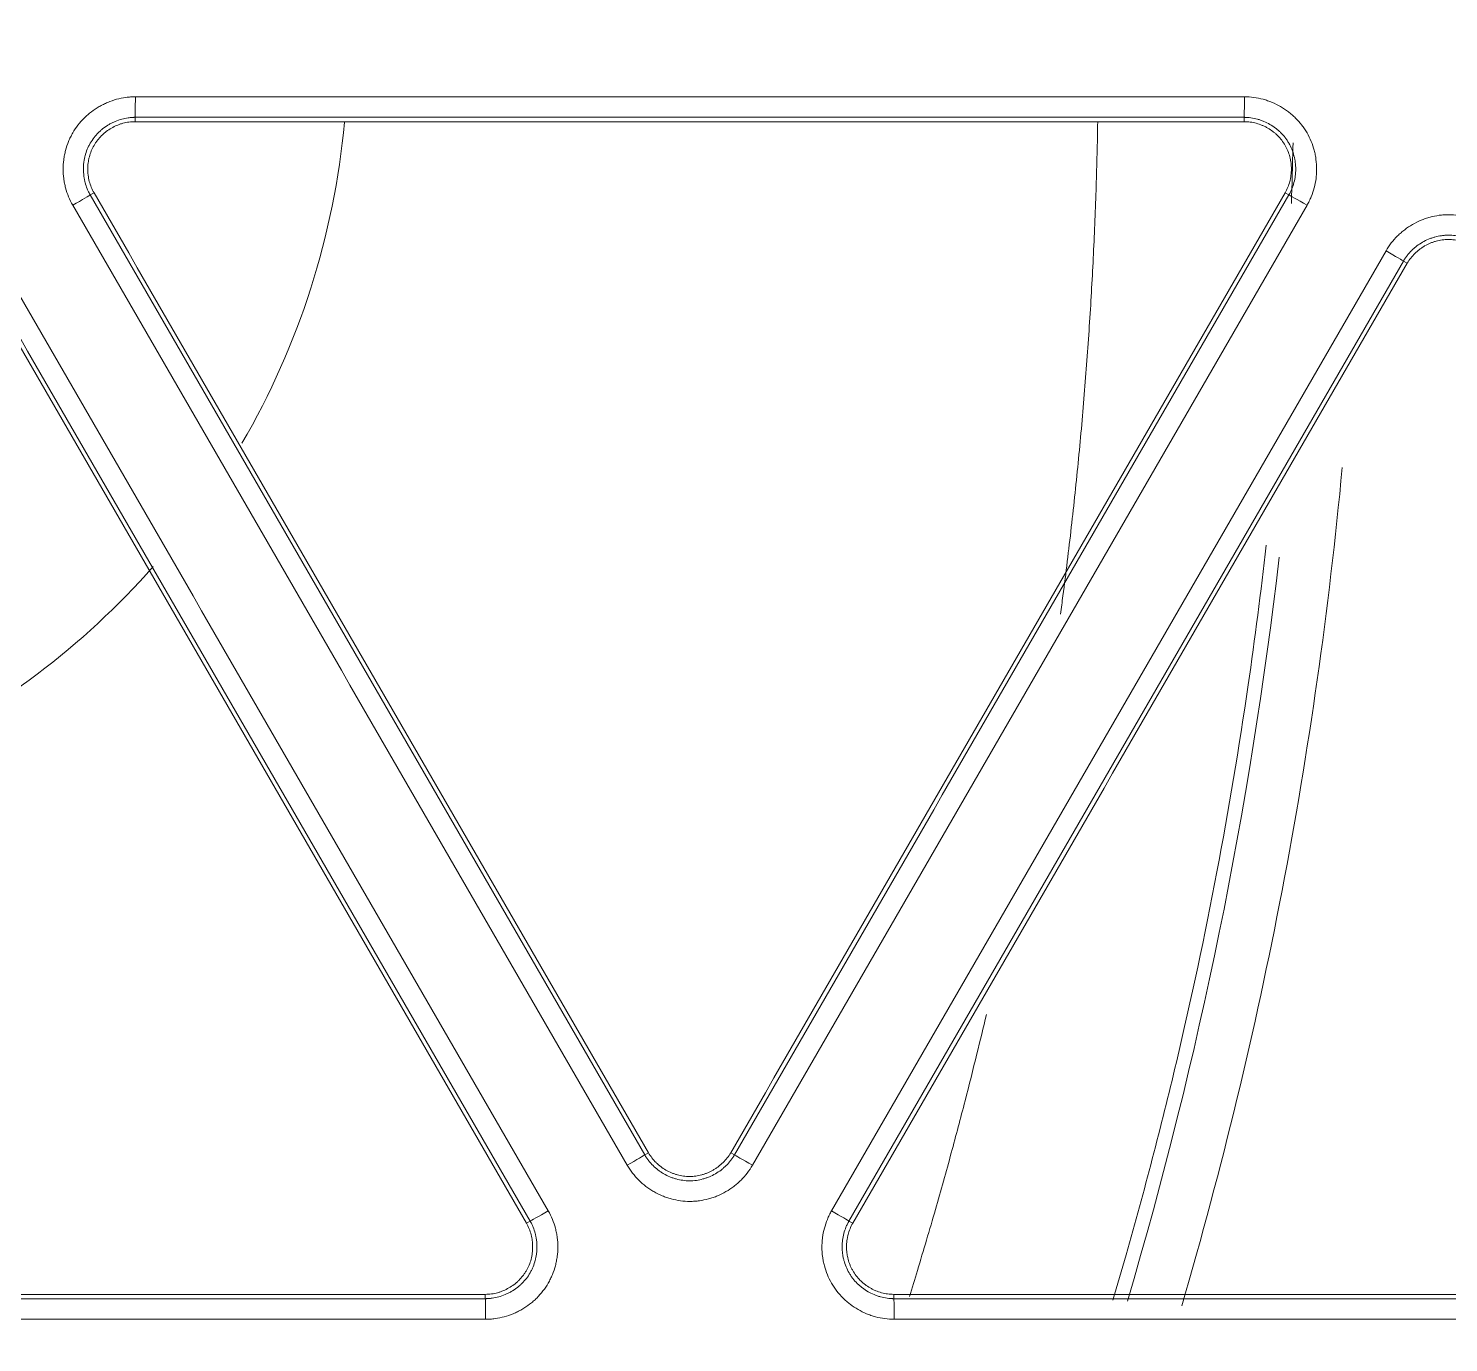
# Model space of a CAD drawing. Header units: inches. Extents: x 405346 to 489838, y -25612 to 14934.
# Drawn here: x 462866.98 to 462899.73, y 4291.63 to 4321.95 of the extents above; entities that cross this region are included whole.
import ezdxf

# ---------------------------------------------------------------- set-up
doc = ezdxf.new("R2010")
doc.units = ezdxf.units.IN
doc.header["$LTSCALE"] = 200
doc.header["$MEASUREMENT"] = 0
doc.layers.add('SS-EQ', color=2, linetype='Continuous', lineweight=20)

# ---------------------------------------------------------------- blocks, each defined once
blk = doc.blocks.new('4way무풍')
at = {"layer": 'SS-EQ'}
for p, q in [((74.705, -1.526), (74.705, -1.626)), ((100.279, -1.626), (100.279, -1.526)), ((73.757, -3.267), (73.67, -3.317)), ((101.313, -3.317), (101.227, -3.267)), ((104.043, -4.893), (103.956, -4.843)), ((86.458, -25.466), (86.544, -25.416)), ((88.44, -25.416), (88.526, -25.466)), ((83.729, -27.041), (83.815, -26.991)), ((91.168, -26.991), (91.255, -27.041)), ((82.781, -28.783), (82.781, -28.683)), ((92.203, -28.683), (92.203, -28.783))]:
    blk.add_line(p, q, dxfattribs=at)
for centre, radius, start, end in [((61.6, 0), 18.006, 329.8416, 354.7838), ((0, 0), 102.993, 343.67842, 354.64761), ((0, 0), 101.761, 343.53562, 353.41313), ((61.6, 0), 18.006, 295.4037, 318.6645)]:
    blk.add_arc(centre, radius, start, end, dxfattribs=at)
for centre, major_axis, ratio, start_param, end_param in [((74.704, -1.052), (0, 0.474), 0.013267, 3.176502, 4.712247), ((100.279, -1.052), (0, 0.474), 0.018355, 3.176505, 4.712265), ((73.26, -3.554), (0.41, 0.237), 0.006926, 4.72339, 6.248278), ((101.723, -3.554), (0.41, -0.237), 0.008957, 1.554428, 3.106685), ((103.546, -4.606), (0.41, -0.237), 0.009042, 0.034908, 1.554037), ((86.047, -25.702), (0.41, 0.237), 0.010606, 4.723863, 6.248277), ((88.936, -25.702), (-0.41, 0.237), 0.004965, 4.696998, 6.248278), ((84.225, -26.754), (-0.41, -0.237), 0.010572, 0.034909, 1.581855), ((90.758, -26.754), (0.41, -0.237), 0.005043, 0.034907, 1.555054), ((82.781, -29.256), (0, 0.474), 0.014534, 4.708386, 6.248173), ((92.203, -29.256), (0, -0.474), 0.016394, 1.566985, 3.106725)]:
    blk.add_ellipse(centre, major_axis=major_axis, ratio=ratio, start_param=start_param, end_param=end_param, dxfattribs=at)
for points, knots in [([(0.032, 346.294), (6.969, 346.294), (13.906, 346.294), (27.78, 346.294), (34.717, 346.294), (55.528, 346.294), (69.403, 346.294), (97.151, 346.294), (111.025, 346.294), (138.774, 346.294), (152.648, 346.294), (180.396, 346.294), (194.27, 346.294), (215.082, 346.294), (222.019, 346.294), (235.893, 346.294), (242.83, 346.293), (253.236, 346.293), (256.704, 346.293), (263.641, 346.293), (267.11, 346.293), (272.313, 346.294), (274.047, 346.294), (276.648, 346.294), (277.516, 346.294), (279.25, 346.293), (280.117, 346.293), (281.418, 346.292), (281.851, 346.292), (282.718, 346.292), (283.152, 346.292), (283.802, 346.293), (284.019, 346.293), (284.453, 346.293), (284.669, 346.294), (285.103, 346.293), (285.32, 346.293), (285.753, 346.29), (285.97, 346.288), (286.62, 346.277), (287.054, 346.265), (287.92, 346.231), (288.353, 346.21), (289.653, 346.132), (290.519, 346.062), (291.818, 345.929), (292.25, 345.88), (292.899, 345.799), (293.116, 345.771), (293.548, 345.712), (294.627, 345.561), (295.697, 345.381), (298.249, 344.897), (299.929, 344.504), (302.417, 343.81), (304.065, 343.312), (305.692, 342.745), (308.116, 341.843), (309.711, 341.171), (311.481, 340.335), (311.677, 340.241), (312.069, 340.051), (312.265, 339.955), (312.851, 339.663), (313.238, 339.464), (314.393, 338.857), (315.91, 338.017), (317.385, 337.118), (318.837, 336.19), (319.553, 335.711), (320.962, 334.724), (322.351, 333.707), (324.369, 332.094), (326.323, 330.393), (327.582, 329.199), (328.355, 328.434), (328.586, 328.204), (328.815, 327.97), (328.968, 327.815), (329.044, 327.736), (329.423, 327.345), (329.723, 327.029), (330.61, 326.072), (331.762, 324.776), (333.399, 322.77), (334.43, 321.391), (335.932, 319.291), (336.873, 317.85), (338.196, 315.627), (339.047, 314.124), (339.838, 312.579), (340.313, 311.601), (340.454, 311.306), (340.593, 311.01), (340.685, 310.812), (340.731, 310.713), (340.958, 310.218), (341.136, 309.82), (341.654, 308.624), (342.309, 307.019), (343.186, 304.582), (343.7, 302.939), (344.419, 300.459), (344.828, 298.787), (345.336, 296.251), (345.487, 295.4), (345.755, 293.69), (345.871, 292.83), (345.994, 291.749), (346.017, 291.532), (346.062, 291.099), (346.083, 290.881), (346.143, 290.23), (346.178, 289.796), (346.239, 288.927), (346.265, 288.492), (346.307, 287.624), (346.324, 287.189), (346.342, 286.538), (346.347, 286.32), (346.354, 285.886), (346.356, 285.669), (346.359, 285.234), (346.359, 285.017), (346.359, 284.582), (346.359, 284.365), (346.359, 283.714), (346.358, 283.279), (346.358, 282.41), (346.358, 281.976), (346.358, 280.672), (346.358, 279.803), (346.359, 278.065), (346.359, 277.196), (346.359, 274.59), (346.359, 272.852), (346.358, 264.162), (346.359, 257.21), (346.359, 236.355), (346.359, 222.452), (346.359, 194.646), (346.359, 180.742), (346.359, 152.936), (346.359, 139.033), (346.359, 111.226), (346.359, 69.516), (346.359, 27.806), (346.359, 0)], [0, 0, 0, 0, 0.03125, 0.03125, 0.0625, 0.0625, 0.125, 0.125, 0.1875, 0.1875, 0.25, 0.25, 0.3125, 0.3125, 0.34375, 0.34375, 0.375, 0.375, 0.390625, 0.390625, 0.40625, 0.40625, 0.414062, 0.414062, 0.417969, 0.417969, 0.421875, 0.421875, 0.423828, 0.423828, 0.425781, 0.425781, 0.426758, 0.426758, 0.427734, 0.427734, 0.428711, 0.428711, 0.429687, 0.429687, 0.431641, 0.431641, 0.433594, 0.433594, 0.4375, 0.4375, 0.439453, 0.439453, 0.44043, 0.44043, 0.441406, 0.445312, 0.445312, 0.453125, 0.453125, 0.457031, 0.460937, 0.460937, 0.46875, 0.46875, 0.469727, 0.469727, 0.470703, 0.470703, 0.472656, 0.472656, 0.476562, 0.480469, 0.480469, 0.484375, 0.484375, 0.488281, 0.492187, 0.496094, 0.5, 0.5, 0.500977, 0.501465, 0.501465, 0.501953, 0.501953, 0.503906, 0.503906, 0.507812, 0.511719, 0.515625, 0.515625, 0.523437, 0.523437, 0.527344, 0.53125, 0.53125, 0.532227, 0.532715, 0.532715, 0.533203, 0.533203, 0.535156, 0.535156, 0.539062, 0.542969, 0.546875, 0.546875, 0.554687, 0.554687, 0.558594, 0.558594, 0.5625, 0.5625, 0.563477, 0.563477, 0.564453, 0.564453, 0.566406, 0.566406, 0.568359, 0.568359, 0.570312, 0.570312, 0.571289, 0.571289, 0.572266, 0.572266, 0.573242, 0.573242, 0.574219, 0.574219, 0.576172, 0.576172, 0.578125, 0.578125, 0.582031, 0.582031, 0.585937, 0.585937, 0.59375, 0.59375, 0.625, 0.625, 0.6875, 0.6875, 0.75, 0.75, 0.8125, 0.8125, 0.875, 1, 1, 1, 1]), ([(345.164, 0), (345.164, 27.72), (345.163, 69.299), (345.162, 110.879), (345.161, 138.598), (345.16, 152.458), (345.159, 180.178), (345.157, 194.038), (345.154, 221.758), (345.152, 235.618), (345.147, 256.407), (345.146, 263.337), (345.145, 272), (345.145, 273.732), (345.144, 276.331), (345.144, 277.197), (345.143, 278.93), (345.142, 279.796), (345.142, 281.095), (345.141, 281.528), (345.141, 282.395), (345.142, 282.828), (345.141, 283.694), (345.141, 284.127), (345.14, 284.777), (345.139, 284.993), (345.136, 285.426), (345.134, 285.643), (345.124, 286.293), (345.113, 286.726), (345.081, 287.592), (345.06, 288.025), (345.009, 288.891), (344.979, 289.324), (344.926, 289.973), (344.898, 290.298), (344.868, 290.622), (344.847, 290.839), (344.836, 290.947), (344.736, 291.92), (344.629, 292.78), (344.379, 294.49), (344.236, 295.34), (343.754, 297.876), (343.361, 299.547), (342.666, 302.024), (342.167, 303.666), (341.312, 306.1), (340.67, 307.703), (340.162, 308.898), (339.901, 309.494), (339.629, 310.086), (339.446, 310.481), (339.353, 310.677), (338.885, 311.657), (338.495, 312.43), (337.684, 313.954), (337.263, 314.706), (336.391, 316.188), (335.94, 316.919), (335.007, 318.359), (334.525, 319.069), (333.532, 320.468), (332.508, 321.846), (330.881, 323.85), (329.736, 325.143), (328.853, 326.097), (328.555, 326.413), (328.177, 326.804), (328.101, 326.882), (327.949, 327.037), (327.721, 327.27), (327.491, 327.5), (326.721, 328.264), (325.466, 329.454), (323.518, 331.149), (321.504, 332.755), (320.119, 333.766), (318.711, 334.748), (317.997, 335.224), (316.546, 336.146), (315.81, 336.592), (314.315, 337.454), (313.557, 337.87), (312.595, 338.371), (312.305, 338.52), (312.014, 338.666), (311.82, 338.764), (311.722, 338.812), (311.235, 339.053), (310.844, 339.24), (309.666, 339.79), (308.875, 340.138), (307.283, 340.799), (305.68, 341.425), (303.244, 342.257), (301.598, 342.742), (299.114, 343.417), (297.436, 343.796), (294.888, 344.258), (294.033, 344.394), (292.957, 344.542), (292.742, 344.57), (292.31, 344.625), (291.663, 344.703), (291.015, 344.771), (289.72, 344.892), (288.856, 344.953), (287.56, 345.018), (287.128, 345.036), (286.48, 345.054), (286.264, 345.059), (285.832, 345.066), (285.615, 345.069), (285.183, 345.072), (284.967, 345.073), (284.535, 345.074), (284.318, 345.075), (283.67, 345.075), (283.237, 345.076), (282.589, 345.076), (282.373, 345.076), (281.94, 345.076), (281.724, 345.076), (281.076, 345.076), (280.643, 345.076), (279.346, 345.077), (278.481, 345.077), (276.752, 345.078), (275.887, 345.078), (273.293, 345.079), (271.563, 345.079), (262.916, 345.08), (255.998, 345.082), (242.162, 345.085), (235.244, 345.086), (221.408, 345.088), (214.49, 345.089), (193.736, 345.092), (179.9, 345.093), (152.228, 345.095), (138.392, 345.096), (110.72, 345.097), (96.884, 345.097), (69.212, 345.098), (55.376, 345.098), (34.622, 345.098), (27.704, 345.099), (13.868, 345.099), (6.95, 345.099), (0.032, 345.099)], [0, 0, 0, 0, 0.125, 0.1875, 0.1875, 0.25, 0.25, 0.3125, 0.3125, 0.375, 0.375, 0.40625, 0.40625, 0.414063, 0.414063, 0.417969, 0.417969, 0.421875, 0.421875, 0.423828, 0.423828, 0.425781, 0.425781, 0.427734, 0.427734, 0.428711, 0.428711, 0.429688, 0.429688, 0.431641, 0.431641, 0.433594, 0.433594, 0.435547, 0.435547, 0.436523, 0.437012, 0.437012, 0.4375, 0.4375, 0.441406, 0.441406, 0.445313, 0.445313, 0.453125, 0.453125, 0.457031, 0.460938, 0.464844, 0.464844, 0.466797, 0.467773, 0.467773, 0.46875, 0.46875, 0.472656, 0.472656, 0.476563, 0.476563, 0.480469, 0.480469, 0.484375, 0.484375, 0.488281, 0.492188, 0.496094, 0.496094, 0.498047, 0.498047, 0.498535, 0.498535, 0.499023, 0.5, 0.5, 0.503906, 0.507813, 0.511719, 0.515625, 0.515625, 0.519531, 0.519531, 0.523438, 0.523438, 0.527344, 0.527344, 0.52832, 0.528809, 0.528809, 0.529297, 0.529297, 0.53125, 0.53125, 0.535156, 0.535156, 0.539063, 0.542969, 0.546875, 0.546875, 0.554688, 0.554688, 0.558594, 0.558594, 0.55957, 0.55957, 0.560547, 0.5625, 0.5625, 0.566406, 0.566406, 0.568359, 0.568359, 0.569336, 0.569336, 0.570313, 0.570313, 0.571289, 0.571289, 0.572266, 0.572266, 0.574219, 0.574219, 0.575195, 0.575195, 0.576172, 0.576172, 0.578125, 0.578125, 0.582031, 0.582031, 0.585938, 0.585938, 0.59375, 0.59375, 0.625, 0.625, 0.65625, 0.65625, 0.6875, 0.6875, 0.75, 0.75, 0.8125, 0.8125, 0.875, 0.875, 0.9375, 0.9375, 0.96875, 0.96875, 1, 1, 1, 1]), ([(346.359, 0), (346.359, -27.812), (346.359, -55.624), (346.359, -97.341), (346.359, -111.247), (346.359, -139.059), (346.359, -152.965), (346.359, -180.777), (346.359, -194.683), (346.359, -222.494), (346.359, -236.4), (346.359, -257.259), (346.358, -264.212), (346.359, -272.903), (346.359, -274.641), (346.359, -277.249), (346.359, -278.118), (346.358, -279.856), (346.358, -280.725), (346.358, -282.029), (346.358, -282.463), (346.358, -283.333), (346.359, -283.767), (346.359, -284.419), (346.359, -284.636), (346.359, -285.071), (346.358, -285.288), (346.355, -285.723), (346.353, -285.94), (346.346, -286.374), (346.341, -286.592), (346.322, -287.243), (346.305, -287.678), (346.262, -288.546), (346.236, -288.98), (346.174, -289.849), (346.138, -290.283), (346.078, -290.934), (346.057, -291.151), (346.012, -291.585), (345.894, -292.666), (345.748, -293.741), (345.479, -295.45), (345.327, -296.299), (344.817, -298.834), (344.407, -300.505), (343.687, -302.982), (343.172, -304.624), (342.294, -307.059), (341.638, -308.663), (341.119, -309.858), (340.941, -310.256), (340.714, -310.751), (340.668, -310.85), (340.576, -311.047), (340.437, -311.343), (339.919, -312.422), (339.029, -314.158), (338.177, -315.66), (336.854, -317.881), (335.912, -319.32), (334.41, -321.418), (333.379, -322.796), (331.741, -324.801), (330.589, -326.095), (329.702, -327.051), (329.403, -327.366), (329.024, -327.758), (328.947, -327.836), (328.795, -327.992), (328.566, -328.224), (327.719, -329.07), (326.303, -330.412), (324.35, -332.111), (322.332, -333.722), (320.944, -334.738), (319.535, -335.724), (318.819, -336.202), (317.367, -337.13), (315.893, -338.028), (314.376, -338.866), (313.222, -339.473), (312.835, -339.671), (312.249, -339.963), (312.054, -340.059), (311.662, -340.249), (309.896, -341.094), (308.103, -341.848), (305.68, -342.75), (304.055, -343.316), (302.408, -343.813), (299.923, -344.506), (298.245, -344.898), (295.697, -345.382), (294.842, -345.525), (293.766, -345.682), (293.551, -345.712), (293.12, -345.771), (292.903, -345.799), (292.254, -345.88), (291.821, -345.929), (290.523, -346.062), (289.657, -346.132), (288.357, -346.21), (287.924, -346.232), (287.057, -346.265), (286.624, -346.277), (285.974, -346.288), (285.757, -346.291), (285.323, -346.293), (285.107, -346.294), (284.673, -346.294), (284.456, -346.294), (284.023, -346.294), (283.806, -346.293), (283.156, -346.293), (282.722, -346.293), (281.855, -346.293), (281.421, -346.293), (280.121, -346.293), (279.253, -346.294), (277.519, -346.294), (276.652, -346.294), (274.051, -346.294), (272.316, -346.294), (267.113, -346.294), (263.645, -346.293), (256.708, -346.293), (253.239, -346.294), (242.833, -346.294), (235.896, -346.294), (222.022, -346.294), (215.084, -346.294), (194.273, -346.294), (180.399, -346.294), (152.65, -346.294), (138.775, -346.294), (111.027, -346.294), (97.152, -346.294), (69.404, -346.294), (55.529, -346.294), (34.718, -346.294), (27.78, -346.294), (13.906, -346.294), (6.969, -346.294), (0.032, -346.294)], [0, 0, 0, 0, 0.125, 0.125, 0.1875, 0.1875, 0.25, 0.25, 0.3125, 0.3125, 0.375, 0.375, 0.40625, 0.40625, 0.414063, 0.414063, 0.417969, 0.417969, 0.421875, 0.421875, 0.423828, 0.423828, 0.425781, 0.425781, 0.426758, 0.426758, 0.427734, 0.427734, 0.428711, 0.428711, 0.429688, 0.429688, 0.431641, 0.431641, 0.433594, 0.433594, 0.435547, 0.435547, 0.436523, 0.436523, 0.4375, 0.441406, 0.441406, 0.445313, 0.445313, 0.453125, 0.453125, 0.457031, 0.460938, 0.464844, 0.464844, 0.466797, 0.466797, 0.467285, 0.467285, 0.467773, 0.46875, 0.472656, 0.476563, 0.476563, 0.484375, 0.484375, 0.488281, 0.492188, 0.496094, 0.496094, 0.498047, 0.498047, 0.498535, 0.498535, 0.499023, 0.5, 0.503906, 0.507813, 0.511719, 0.515625, 0.515625, 0.519531, 0.519531, 0.523438, 0.527344, 0.527344, 0.529297, 0.529297, 0.530273, 0.530273, 0.53125, 0.539063, 0.539063, 0.542969, 0.546875, 0.546875, 0.554688, 0.554688, 0.558594, 0.558594, 0.55957, 0.55957, 0.560547, 0.560547, 0.5625, 0.5625, 0.566406, 0.566406, 0.568359, 0.568359, 0.570313, 0.570313, 0.571289, 0.571289, 0.572266, 0.572266, 0.573242, 0.573242, 0.574219, 0.574219, 0.576172, 0.576172, 0.578125, 0.578125, 0.582031, 0.582031, 0.585938, 0.585938, 0.59375, 0.59375, 0.609375, 0.609375, 0.625, 0.625, 0.65625, 0.65625, 0.6875, 0.6875, 0.75, 0.75, 0.8125, 0.8125, 0.875, 0.875, 0.9375, 0.9375, 0.96875, 0.96875, 1, 1, 1, 1]), ([(0.032, -345.099), (6.961, -345.099), (13.891, -345.099), (27.75, -345.099), (34.679, -345.099), (55.467, -345.099), (69.326, -345.098), (97.044, -345.098), (110.903, -345.097), (138.621, -345.096), (152.48, -345.096), (180.197, -345.094), (194.056, -345.092), (214.845, -345.09), (221.774, -345.089), (235.633, -345.086), (242.562, -345.085), (256.421, -345.082), (263.351, -345.081), (272.013, -345.079), (273.745, -345.079), (276.343, -345.079), (277.21, -345.078), (278.942, -345.078), (279.808, -345.077), (281.107, -345.076), (281.541, -345.076), (282.407, -345.076), (282.84, -345.076), (283.706, -345.076), (284.139, -345.076), (284.789, -345.074), (285.005, -345.074), (285.438, -345.071), (285.655, -345.069), (286.304, -345.06), (286.737, -345.049), (287.602, -345.017), (288.034, -344.997), (289.33, -344.922), (290.194, -344.853), (291.488, -344.722), (291.92, -344.673), (292.566, -344.593), (292.782, -344.566), (293.212, -344.508), (294.286, -344.358), (295.351, -344.18), (297.891, -343.699), (299.563, -343.307), (302.039, -342.615), (303.679, -342.118), (305.297, -341.551), (307.709, -340.648), (309.296, -339.976), (311.056, -339.138), (311.349, -338.996), (311.641, -338.853), (311.836, -338.756), (311.933, -338.707), (312.418, -338.464), (312.803, -338.265), (313.951, -337.656), (314.704, -337.236), (316.19, -336.364), (316.921, -335.913), (318.363, -334.982), (319.073, -334.502), (320.472, -333.511), (321.849, -332.491), (323.849, -330.872), (325.784, -329.163), (327.03, -327.964), (327.795, -327.195), (327.947, -327.041), (328.25, -326.729), (328.401, -326.573), (328.849, -326.102), (329.145, -325.785), (330.019, -324.826), (331.153, -323.527), (332.763, -321.515), (333.776, -320.132), (334.759, -318.728), (335.235, -318.016), (336.157, -316.57), (336.603, -315.837), (337.465, -314.35), (338.296, -312.842), (339.065, -311.291), (339.481, -310.406), (339.527, -310.308), (339.618, -310.111), (339.754, -309.815), (340.065, -309.123), (340.322, -308.527), (340.821, -307.331), (341.451, -305.727), (342.288, -303.291), (342.776, -301.648), (343.454, -299.169), (343.836, -297.496), (344.302, -294.959), (344.439, -294.108), (344.619, -292.825), (344.702, -292.181), (344.786, -291.427), (344.82, -291.104), (344.842, -290.888), (344.853, -290.779), (344.946, -289.807), (345.01, -288.942), (345.078, -287.644), (345.096, -287.212), (345.116, -286.563), (345.122, -286.347), (345.13, -285.914), (345.133, -285.698), (345.138, -285.266), (345.139, -285.049), (345.14, -284.617), (345.14, -284.4), (345.141, -283.752), (345.141, -283.319), (345.141, -282.67), (345.141, -282.454), (345.141, -282.021), (345.141, -281.805), (345.142, -281.156), (345.142, -280.724), (345.143, -279.426), (345.143, -278.561), (345.144, -276.831), (345.144, -275.966), (345.145, -273.37), (345.145, -271.64), (345.146, -262.989), (345.148, -256.069), (345.152, -235.306), (345.154, -221.465), (345.157, -193.782), (345.159, -179.94), (345.161, -152.257), (345.161, -138.416), (345.162, -110.732), (345.163, -69.208), (345.164, -27.683), (345.164, 0)], [0, 0, 0, 0, 0.03125, 0.03125, 0.0625, 0.0625, 0.125, 0.125, 0.1875, 0.1875, 0.25, 0.25, 0.3125, 0.3125, 0.34375, 0.34375, 0.375, 0.375, 0.40625, 0.40625, 0.414063, 0.414063, 0.417969, 0.417969, 0.421875, 0.421875, 0.423828, 0.423828, 0.425781, 0.425781, 0.427734, 0.427734, 0.428711, 0.428711, 0.429688, 0.429688, 0.431641, 0.431641, 0.433594, 0.433594, 0.4375, 0.4375, 0.439453, 0.439453, 0.44043, 0.44043, 0.441406, 0.445313, 0.445313, 0.453125, 0.453125, 0.457031, 0.460938, 0.460938, 0.46875, 0.46875, 0.469727, 0.470215, 0.470215, 0.470703, 0.470703, 0.472656, 0.472656, 0.476563, 0.476563, 0.480469, 0.480469, 0.484375, 0.484375, 0.488281, 0.492188, 0.496094, 0.5, 0.5, 0.500977, 0.500977, 0.501953, 0.501953, 0.503906, 0.503906, 0.507813, 0.511719, 0.515625, 0.515625, 0.519531, 0.519531, 0.523438, 0.523438, 0.527344, 0.53125, 0.53125, 0.531738, 0.531738, 0.532227, 0.533203, 0.535156, 0.535156, 0.539063, 0.542969, 0.546875, 0.546875, 0.554688, 0.554688, 0.558594, 0.558594, 0.560547, 0.561523, 0.562012, 0.562012, 0.5625, 0.5625, 0.566406, 0.566406, 0.568359, 0.568359, 0.569336, 0.569336, 0.570313, 0.570313, 0.571289, 0.571289, 0.572266, 0.572266, 0.574219, 0.574219, 0.575195, 0.575195, 0.576172, 0.576172, 0.578125, 0.578125, 0.582031, 0.582031, 0.585938, 0.585938, 0.59375, 0.59375, 0.625, 0.625, 0.6875, 0.6875, 0.75, 0.75, 0.8125, 0.8125, 0.875, 1, 1, 1, 1]), ([(73.266, -3.554), (73.229, -3.491), (73.197, -3.425), (73.142, -3.291), (73.119, -3.223), (73.092, -3.117), (73.083, -3.082), (73.073, -3.028), (73.07, -3.01), (73.064, -2.974), (73.061, -2.956), (73.05, -2.865), (73.04, -2.721), (73.05, -2.576), (73.061, -2.485), (73.064, -2.467), (73.07, -2.431), (73.073, -2.413), (73.083, -2.359), (73.092, -2.324), (73.119, -2.219), (73.142, -2.15), (73.183, -2.049), (73.198, -2.016), (73.23, -1.951), (73.248, -1.918), (73.303, -1.823), (73.384, -1.703), (73.479, -1.594), (73.544, -1.53), (73.557, -1.517), (73.584, -1.492), (73.598, -1.48), (73.639, -1.444), (73.667, -1.421), (73.754, -1.355), (73.814, -1.315), (73.908, -1.26), (73.957, -1.235), (74.006, -1.211), (74.039, -1.196), (74.056, -1.189), (74.14, -1.153), (74.278, -1.106), (74.42, -1.077), (74.528, -1.062), (74.564, -1.059), (74.637, -1.054), (74.674, -1.052), (74.711, -1.052)], [0, 0, 0, 0, 0.0625, 0.0625, 0.125, 0.125, 0.15625, 0.15625, 0.171875, 0.171875, 0.1875, 0.1875, 0.25, 0.3125, 0.3125, 0.328125, 0.328125, 0.34375, 0.34375, 0.375, 0.375, 0.4375, 0.4375, 0.46875, 0.46875, 0.5, 0.5, 0.5625, 0.625, 0.625, 0.640625, 0.640625, 0.65625, 0.65625, 0.6875, 0.6875, 0.75, 0.75, 0.78125, 0.796875, 0.796875, 0.8125, 0.8125, 0.875, 0.9375, 0.9375, 0.96875, 0.96875, 1, 1, 1, 1]), ([(100.288, -1.052), (100.361, -1.052), (100.434, -1.057), (100.577, -1.077), (100.648, -1.091), (100.753, -1.12), (100.788, -1.13), (100.84, -1.148), (100.857, -1.154), (100.892, -1.167), (100.908, -1.174), (100.992, -1.209), (101.122, -1.274), (101.243, -1.354), (101.316, -1.41), (101.33, -1.421), (101.359, -1.444), (101.401, -1.479), (101.441, -1.516), (101.518, -1.593), (101.566, -1.647), (101.632, -1.733), (101.653, -1.763), (101.694, -1.823), (101.714, -1.854), (101.769, -1.949), (101.832, -2.08), (101.878, -2.217), (101.902, -2.305), (101.906, -2.323), (101.914, -2.359), (101.918, -2.377), (101.929, -2.43), (101.934, -2.466), (101.948, -2.574), (101.953, -2.647), (101.953, -2.755), (101.951, -2.81), (101.947, -2.865), (101.944, -2.901), (101.941, -2.919), (101.93, -3.01), (101.902, -3.153), (101.856, -3.29), (101.815, -3.391), (101.8, -3.424), (101.768, -3.49), (101.751, -3.522), (101.732, -3.554)], [0, 0, 0, 0, 0.0625, 0.0625, 0.125, 0.125, 0.15625, 0.15625, 0.171875, 0.171875, 0.1875, 0.1875, 0.25, 0.3125, 0.3125, 0.328125, 0.328125, 0.34375, 0.375, 0.375, 0.4375, 0.4375, 0.46875, 0.46875, 0.5, 0.5, 0.5625, 0.625, 0.625, 0.640625, 0.640625, 0.65625, 0.65625, 0.6875, 0.6875, 0.75, 0.75, 0.78125, 0.796875, 0.796875, 0.8125, 0.8125, 0.875, 0.9375, 0.9375, 0.96875, 0.96875, 1, 1, 1, 1]), ([(74.705, -1.526), (74.701, -1.526), (74.698, -1.526), (74.691, -1.526), (74.682, -1.526), (74.672, -1.526), (74.652, -1.527), (74.639, -1.528), (74.6, -1.53), (74.574, -1.533), (74.496, -1.544), (74.395, -1.565), (74.297, -1.599), (74.236, -1.624), (74.224, -1.629), (74.2, -1.64), (74.165, -1.657), (74.131, -1.675), (74.063, -1.714), (74.02, -1.743), (73.958, -1.79), (73.938, -1.807), (73.898, -1.841), (73.879, -1.859), (73.823, -1.914), (73.789, -1.953), (73.725, -2.035), (73.696, -2.078), (73.657, -2.146), (73.645, -2.169), (73.622, -2.216), (73.611, -2.24), (73.582, -2.312), (73.565, -2.361), (73.546, -2.436), (73.537, -2.474), (73.53, -2.513), (73.526, -2.539), (73.524, -2.552), (73.516, -2.617), (73.509, -2.72), (73.516, -2.824), (73.526, -2.902), (73.53, -2.927), (73.54, -2.979), (73.546, -3.004), (73.565, -3.08), (73.582, -3.129), (73.611, -3.201), (73.627, -3.237), (73.648, -3.277), (73.659, -3.297), (73.664, -3.306), (73.667, -3.312), (73.669, -3.315), (73.67, -3.317)], [0, 0, 0, 0, 0.003906, 0.003906, 0.007812, 0.015625, 0.015625, 0.03125, 0.03125, 0.0625, 0.0625, 0.125, 0.1875, 0.1875, 0.203125, 0.203125, 0.21875, 0.25, 0.25, 0.3125, 0.3125, 0.34375, 0.34375, 0.375, 0.375, 0.4375, 0.4375, 0.5, 0.5, 0.53125, 0.53125, 0.5625, 0.5625, 0.625, 0.625, 0.65625, 0.671875, 0.671875, 0.6875, 0.6875, 0.75, 0.8125, 0.8125, 0.84375, 0.84375, 0.875, 0.875, 0.9375, 0.9375, 0.96875, 0.984375, 0.992188, 0.996094, 0.996094, 1, 1, 1, 1]), ([(73.757, -3.267), (73.733, -3.226), (73.712, -3.182), (73.676, -3.094), (73.646, -3.004), (73.627, -2.91), (73.62, -2.851), (73.618, -2.839), (73.616, -2.815), (73.613, -2.779), (73.612, -2.743), (73.612, -2.672), (73.615, -2.625), (73.624, -2.554), (73.628, -2.53), (73.637, -2.483), (73.643, -2.459), (73.661, -2.39), (73.691, -2.3), (73.733, -2.214), (73.769, -2.152), (73.782, -2.132), (73.808, -2.092), (73.822, -2.073), (73.866, -2.016), (73.898, -1.981), (73.948, -1.931), (73.975, -1.907), (74.002, -1.883), (74.021, -1.868), (74.03, -1.861), (74.078, -1.824), (74.157, -1.772), (74.242, -1.729), (74.309, -1.702), (74.331, -1.693), (74.376, -1.678), (74.399, -1.67), (74.468, -1.652), (74.515, -1.642), (74.609, -1.629), (74.656, -1.626), (74.705, -1.626)], [0, 0, 0, 0, 0.0625, 0.0625, 0.125, 0.1875, 0.1875, 0.203125, 0.203125, 0.21875, 0.25, 0.25, 0.3125, 0.3125, 0.34375, 0.34375, 0.375, 0.375, 0.4375, 0.5, 0.5, 0.53125, 0.53125, 0.5625, 0.5625, 0.625, 0.625, 0.65625, 0.671875, 0.671875, 0.6875, 0.6875, 0.75, 0.8125, 0.8125, 0.84375, 0.84375, 0.875, 0.875, 0.9375, 0.9375, 1, 1, 1, 1]), ([(96.905, -1.628), (96.897, -2.123), (96.872, -3.141), (96.81, -4.682), (96.722, -6.252), (96.607, -7.827), (96.467, -9.405), (96.3, -10.985), (96.154, -12.18), (96.065, -12.847), (96.046, -12.987)], [0, 0, 0, 0, 0.130463, 0.26791, 0.405888, 0.544376, 0.683356, 0.822813, 0.962729, 1, 1, 1, 1]), ([(101.313, -3.317), (101.315, -3.314), (101.317, -3.311), (101.32, -3.306), (101.325, -3.297), (101.329, -3.288), (101.339, -3.271), (101.345, -3.259), (101.362, -3.224), (101.372, -3.2), (101.402, -3.128), (101.434, -3.029), (101.454, -2.927), (101.462, -2.862), (101.464, -2.849), (101.466, -2.823), (101.467, -2.81), (101.47, -2.771), (101.471, -2.745), (101.471, -2.667), (101.467, -2.616), (101.457, -2.538), (101.453, -2.513), (101.443, -2.461), (101.437, -2.436), (101.418, -2.36), (101.401, -2.311), (101.362, -2.215), (101.339, -2.168), (101.3, -2.1), (101.286, -2.078), (101.257, -2.034), (101.242, -2.013), (101.194, -1.952), (101.16, -1.913), (101.104, -1.859), (101.076, -1.832), (101.046, -1.807), (101.025, -1.79), (101.015, -1.782), (100.963, -1.742), (100.876, -1.685), (100.783, -1.639), (100.711, -1.609), (100.687, -1.599), (100.637, -1.582), (100.612, -1.575), (100.537, -1.554), (100.486, -1.544), (100.409, -1.533), (100.371, -1.529), (100.325, -1.527), (100.302, -1.526), (100.292, -1.526), (100.286, -1.526), (100.283, -1.526), (100.279, -1.526)], [0, 0, 0, 0, 0.003906, 0.003906, 0.007812, 0.015625, 0.015625, 0.03125, 0.03125, 0.0625, 0.0625, 0.125, 0.1875, 0.1875, 0.203125, 0.203125, 0.21875, 0.21875, 0.25, 0.25, 0.3125, 0.3125, 0.34375, 0.34375, 0.375, 0.375, 0.4375, 0.4375, 0.5, 0.5, 0.53125, 0.53125, 0.5625, 0.5625, 0.625, 0.625, 0.65625, 0.671875, 0.671875, 0.6875, 0.6875, 0.75, 0.8125, 0.8125, 0.84375, 0.84375, 0.875, 0.875, 0.9375, 0.9375, 0.96875, 0.984375, 0.992188, 0.996094, 0.996094, 1, 1, 1, 1]), ([(100.279, -1.626), (100.328, -1.626), (100.376, -1.629), (100.47, -1.642), (100.563, -1.661), (100.653, -1.692), (100.72, -1.72), (100.742, -1.73), (100.784, -1.751), (100.805, -1.763), (100.867, -1.798), (100.907, -1.825), (100.964, -1.868), (100.982, -1.883), (101.018, -1.914), (101.036, -1.931), (101.087, -1.981), (101.15, -2.053), (101.203, -2.131), (101.239, -2.194), (101.25, -2.215), (101.271, -2.258), (101.281, -2.28), (101.308, -2.346), (101.323, -2.391), (101.341, -2.46), (101.349, -2.495), (101.355, -2.53), (101.359, -2.554), (101.361, -2.566), (101.368, -2.625), (101.374, -2.72), (101.368, -2.815), (101.359, -2.886), (101.355, -2.91), (101.346, -2.957), (101.341, -2.981), (101.323, -3.05), (101.308, -3.095), (101.272, -3.183), (101.251, -3.226), (101.227, -3.267)], [0, 0, 0, 0, 0.0625, 0.0625, 0.125, 0.1875, 0.1875, 0.21875, 0.21875, 0.25, 0.25, 0.3125, 0.3125, 0.34375, 0.34375, 0.375, 0.375, 0.4375, 0.5, 0.5, 0.53125, 0.53125, 0.5625, 0.5625, 0.625, 0.625, 0.65625, 0.671875, 0.671875, 0.6875, 0.6875, 0.75, 0.8125, 0.8125, 0.84375, 0.84375, 0.875, 0.875, 0.9375, 0.9375, 1, 1, 1, 1]), ([(101.37, -3.517), (101.385, -3.076), (101.399, -2.608), (101.409, -2.14), (101.409, -2.114)], [0, 0, 0, 0, 0.943482, 1, 1, 1, 1]), ([(103.555, -4.606), (103.591, -4.543), (103.632, -4.482), (103.72, -4.368), (103.768, -4.314), (103.846, -4.237), (103.872, -4.212), (103.914, -4.176), (103.928, -4.164), (103.956, -4.141), (103.971, -4.13), (104.043, -4.074), (104.164, -3.994), (104.294, -3.93), (104.378, -3.894), (104.395, -3.888), (104.43, -3.875), (104.447, -3.868), (104.498, -3.851), (104.533, -3.84), (104.638, -3.811), (104.709, -3.797), (104.817, -3.782), (104.853, -3.779), (104.926, -3.774), (104.962, -3.772), (105.072, -3.772), (105.144, -3.777), (105.288, -3.797), (105.359, -3.811), (105.447, -3.835), (105.464, -3.84), (105.499, -3.851), (105.517, -3.857), (105.569, -3.874), (105.603, -3.887), (105.703, -3.929), (105.768, -3.961), (105.862, -4.016), (105.909, -4.044), (105.954, -4.075), (105.984, -4.097), (105.998, -4.108), (106.071, -4.163), (106.181, -4.258), (106.277, -4.367), (106.343, -4.453), (106.365, -4.483), (106.406, -4.543), (106.425, -4.575), (106.444, -4.606)], [0, 0, 0, 0, 0.0625, 0.0625, 0.125, 0.125, 0.15625, 0.15625, 0.171875, 0.171875, 0.1875, 0.1875, 0.25, 0.3125, 0.3125, 0.328125, 0.328125, 0.34375, 0.34375, 0.375, 0.375, 0.4375, 0.4375, 0.46875, 0.46875, 0.5, 0.5, 0.5625, 0.5625, 0.625, 0.625, 0.640625, 0.640625, 0.65625, 0.65625, 0.6875, 0.6875, 0.75, 0.75, 0.78125, 0.796875, 0.796875, 0.8125, 0.8125, 0.875, 0.9375, 0.9375, 0.96875, 0.96875, 1, 1, 1, 1]), ([(106.024, -4.843), (106.023, -4.84), (106.021, -4.837), (106.018, -4.832), (106.013, -4.823), (106.007, -4.815), (105.997, -4.798), (105.99, -4.787), (105.968, -4.754), (105.953, -4.733), (105.905, -4.672), (105.836, -4.594), (105.757, -4.526), (105.705, -4.486), (105.695, -4.479), (105.673, -4.463), (105.641, -4.441), (105.608, -4.421), (105.54, -4.382), (105.494, -4.359), (105.422, -4.329), (105.398, -4.319), (105.348, -4.302), (105.323, -4.295), (105.247, -4.274), (105.197, -4.263), (105.094, -4.249), (105.042, -4.246), (104.964, -4.246), (104.937, -4.247), (104.885, -4.25), (104.859, -4.253), (104.782, -4.264), (104.732, -4.274), (104.657, -4.294), (104.619, -4.306), (104.582, -4.319), (104.558, -4.329), (104.546, -4.334), (104.485, -4.359), (104.392, -4.405), (104.306, -4.462), (104.244, -4.51), (104.223, -4.526), (104.184, -4.561), (104.165, -4.578), (104.109, -4.633), (104.075, -4.672), (104.027, -4.734), (104.004, -4.765), (103.979, -4.803), (103.967, -4.823), (103.962, -4.831), (103.959, -4.837), (103.957, -4.84), (103.956, -4.843)], [0, 0, 0, 0, 0.003906, 0.003906, 0.007813, 0.015625, 0.015625, 0.03125, 0.03125, 0.0625, 0.0625, 0.125, 0.1875, 0.1875, 0.203125, 0.203125, 0.21875, 0.25, 0.25, 0.3125, 0.3125, 0.34375, 0.34375, 0.375, 0.375, 0.4375, 0.4375, 0.5, 0.5, 0.53125, 0.53125, 0.5625, 0.5625, 0.625, 0.625, 0.65625, 0.671875, 0.671875, 0.6875, 0.6875, 0.75, 0.8125, 0.8125, 0.84375, 0.84375, 0.875, 0.875, 0.9375, 0.9375, 0.96875, 0.984375, 0.992187, 0.996094, 0.996094, 1, 1, 1, 1]), ([(104.043, -4.893), (104.067, -4.851), (104.094, -4.811), (104.152, -4.736), (104.215, -4.665), (104.287, -4.602), (104.335, -4.566), (104.345, -4.559), (104.364, -4.545), (104.394, -4.524), (104.424, -4.506), (104.486, -4.47), (104.529, -4.449), (104.594, -4.421), (104.617, -4.413), (104.662, -4.397), (104.685, -4.39), (104.754, -4.371), (104.848, -4.352), (104.942, -4.346), (105.014, -4.346), (105.039, -4.347), (105.086, -4.35), (105.11, -4.352), (105.181, -4.362), (105.227, -4.372), (105.296, -4.39), (105.33, -4.401), (105.364, -4.413), (105.386, -4.422), (105.397, -4.426), (105.453, -4.449), (105.538, -4.492), (105.617, -4.544), (105.674, -4.588), (105.693, -4.603), (105.729, -4.634), (105.747, -4.651), (105.798, -4.701), (105.829, -4.737), (105.887, -4.812), (105.914, -4.851), (105.938, -4.893)], [0, 0, 0, 0, 0.0625, 0.0625, 0.125, 0.1875, 0.1875, 0.203125, 0.203125, 0.21875, 0.25, 0.25, 0.3125, 0.3125, 0.34375, 0.34375, 0.375, 0.375, 0.4375, 0.5, 0.5, 0.53125, 0.53125, 0.5625, 0.5625, 0.625, 0.625, 0.65625, 0.671875, 0.671875, 0.6875, 0.6875, 0.75, 0.8125, 0.8125, 0.84375, 0.84375, 0.875, 0.875, 0.9375, 0.9375, 1, 1, 1, 1]), ([(97.253, -28.818), (97.356, -28.47), (97.887, -26.65), (98.744, -23.369), (99.679, -18.979), (100.344, -14.996), (100.669, -12.476), (100.79, -11.401)], [0, 0, 0, 0, 0.061253, 0.319452, 0.571616, 0.817676, 1, 1, 1, 1]), ([(94.336, -22.228), (94.265, -22.53), (94.105, -23.195), (93.837, -24.259), (93.52, -25.456), (93.155, -26.761), (92.829, -27.866), (92.624, -28.535), (92.562, -28.735)], [0, 0, 0, 0, 0.13793, 0.304329, 0.487908, 0.68874, 0.906897, 1, 1, 1, 1]), ([(86.458, -25.466), (86.459, -25.469), (86.461, -25.471), (86.464, -25.477), (86.469, -25.486), (86.474, -25.494), (86.485, -25.511), (86.492, -25.522), (86.514, -25.554), (86.529, -25.576), (86.577, -25.637), (86.646, -25.714), (86.725, -25.783), (86.777, -25.822), (86.787, -25.83), (86.809, -25.845), (86.841, -25.867), (86.874, -25.888), (86.942, -25.927), (86.988, -25.95), (87.06, -25.98), (87.084, -25.989), (87.134, -26.006), (87.159, -26.014), (87.234, -26.035), (87.285, -26.045), (87.388, -26.059), (87.44, -26.063), (87.518, -26.063), (87.544, -26.062), (87.597, -26.058), (87.622, -26.056), (87.7, -26.045), (87.75, -26.035), (87.825, -26.014), (87.862, -26.002), (87.899, -25.989), (87.924, -25.98), (87.936, -25.975), (87.996, -25.95), (88.09, -25.903), (88.176, -25.846), (88.238, -25.799), (88.258, -25.782), (88.298, -25.748), (88.317, -25.73), (88.373, -25.675), (88.407, -25.636), (88.455, -25.575), (88.477, -25.543), (88.502, -25.505), (88.514, -25.485), (88.519, -25.477), (88.523, -25.471), (88.524, -25.468), (88.526, -25.466)], [0, 0, 0, 0, 0.003906, 0.003906, 0.007813, 0.015625, 0.015625, 0.03125, 0.03125, 0.0625, 0.0625, 0.125, 0.1875, 0.1875, 0.203125, 0.203125, 0.21875, 0.25, 0.25, 0.3125, 0.3125, 0.34375, 0.34375, 0.375, 0.375, 0.4375, 0.4375, 0.5, 0.5, 0.53125, 0.53125, 0.5625, 0.5625, 0.625, 0.625, 0.65625, 0.671875, 0.671875, 0.6875, 0.6875, 0.75, 0.8125, 0.8125, 0.84375, 0.84375, 0.875, 0.875, 0.9375, 0.9375, 0.96875, 0.984375, 0.992188, 0.996094, 0.996094, 1, 1, 1, 1]), ([(88.44, -25.416), (88.416, -25.457), (88.389, -25.498), (88.33, -25.573), (88.267, -25.644), (88.195, -25.706), (88.147, -25.743), (88.138, -25.75), (88.118, -25.764), (88.089, -25.784), (88.058, -25.803), (87.996, -25.839), (87.954, -25.86), (87.888, -25.887), (87.865, -25.896), (87.82, -25.911), (87.797, -25.918), (87.728, -25.937), (87.635, -25.956), (87.54, -25.963), (87.468, -25.963), (87.444, -25.962), (87.396, -25.959), (87.372, -25.956), (87.302, -25.947), (87.255, -25.937), (87.187, -25.918), (87.152, -25.908), (87.119, -25.895), (87.096, -25.887), (87.085, -25.882), (87.03, -25.859), (86.944, -25.817), (86.865, -25.764), (86.808, -25.721), (86.789, -25.706), (86.753, -25.674), (86.736, -25.658), (86.685, -25.608), (86.653, -25.572), (86.595, -25.497), (86.568, -25.457), (86.544, -25.416)], [0, 0, 0, 0, 0.0625, 0.0625, 0.125, 0.1875, 0.1875, 0.203125, 0.203125, 0.21875, 0.25, 0.25, 0.3125, 0.3125, 0.34375, 0.34375, 0.375, 0.375, 0.4375, 0.5, 0.5, 0.53125, 0.53125, 0.5625, 0.5625, 0.625, 0.625, 0.65625, 0.671875, 0.671875, 0.6875, 0.6875, 0.75, 0.8125, 0.8125, 0.84375, 0.84375, 0.875, 0.875, 0.9375, 0.9375, 1, 1, 1, 1]), ([(88.943, -25.704), (88.907, -25.768), (88.866, -25.828), (88.778, -25.943), (88.73, -25.997), (88.652, -26.074), (88.626, -26.098), (88.584, -26.135), (88.57, -26.146), (88.542, -26.169), (88.528, -26.181), (88.455, -26.236), (88.334, -26.316), (88.204, -26.381), (88.12, -26.416), (88.103, -26.423), (88.069, -26.436), (88.051, -26.442), (88, -26.46), (87.965, -26.47), (87.86, -26.499), (87.789, -26.513), (87.682, -26.528), (87.645, -26.532), (87.573, -26.537), (87.536, -26.538), (87.426, -26.538), (87.281, -26.528), (87.139, -26.499), (87.051, -26.475), (87.034, -26.47), (86.999, -26.459), (86.981, -26.454), (86.93, -26.436), (86.895, -26.423), (86.795, -26.381), (86.73, -26.349), (86.636, -26.295), (86.589, -26.266), (86.544, -26.235), (86.515, -26.214), (86.5, -26.203), (86.427, -26.147), (86.317, -26.052), (86.221, -25.944), (86.155, -25.857), (86.133, -25.828), (86.092, -25.767), (86.073, -25.736), (86.055, -25.704)], [0, 0, 0, 0, 0.0625, 0.0625, 0.125, 0.125, 0.15625, 0.15625, 0.171875, 0.171875, 0.1875, 0.1875, 0.25, 0.3125, 0.3125, 0.328125, 0.328125, 0.34375, 0.34375, 0.375, 0.375, 0.4375, 0.4375, 0.46875, 0.46875, 0.5, 0.5, 0.5625, 0.625, 0.625, 0.640625, 0.640625, 0.65625, 0.65625, 0.6875, 0.6875, 0.75, 0.75, 0.78125, 0.796875, 0.796875, 0.8125, 0.8125, 0.875, 0.9375, 0.9375, 0.96875, 0.96875, 1, 1, 1, 1]), ([(84.232, -26.756), (84.269, -26.82), (84.301, -26.885), (84.356, -27.019), (84.379, -27.088), (84.407, -27.193), (84.415, -27.229), (84.425, -27.283), (84.429, -27.301), (84.434, -27.337), (84.437, -27.355), (84.449, -27.445), (84.458, -27.59), (84.449, -27.735), (84.437, -27.825), (84.434, -27.844), (84.428, -27.88), (84.425, -27.898), (84.415, -27.951), (84.407, -27.987), (84.379, -28.092), (84.356, -28.16), (84.315, -28.261), (84.3, -28.294), (84.268, -28.36), (84.25, -28.392), (84.196, -28.487), (84.115, -28.608), (84.019, -28.716), (83.954, -28.78), (83.941, -28.793), (83.914, -28.818), (83.9, -28.83), (83.859, -28.866), (83.831, -28.889), (83.744, -28.955), (83.684, -28.996), (83.59, -29.05), (83.542, -29.076), (83.492, -29.099), (83.459, -29.114), (83.442, -29.122), (83.358, -29.157), (83.22, -29.204), (83.079, -29.233), (82.97, -29.248), (82.934, -29.252), (82.861, -29.257), (82.824, -29.258), (82.788, -29.258)], [0, 0, 0, 0, 0.0625, 0.0625, 0.125, 0.125, 0.15625, 0.15625, 0.171875, 0.171875, 0.1875, 0.1875, 0.25, 0.3125, 0.3125, 0.328125, 0.328125, 0.34375, 0.34375, 0.375, 0.375, 0.4375, 0.4375, 0.46875, 0.46875, 0.5, 0.5, 0.5625, 0.625, 0.625, 0.640625, 0.640625, 0.65625, 0.65625, 0.6875, 0.6875, 0.75, 0.75, 0.78125, 0.796875, 0.796875, 0.8125, 0.8125, 0.875, 0.9375, 0.9375, 0.96875, 0.96875, 1, 1, 1, 1]), ([(92.21, -29.258), (92.137, -29.258), (92.064, -29.253), (91.921, -29.234), (91.85, -29.219), (91.745, -29.191), (91.71, -29.18), (91.658, -29.162), (91.641, -29.156), (91.607, -29.143), (91.59, -29.136), (91.506, -29.101), (91.376, -29.037), (91.255, -28.956), (91.182, -28.901), (91.168, -28.889), (91.139, -28.866), (91.097, -28.831), (91.057, -28.794), (90.98, -28.717), (90.932, -28.663), (90.866, -28.577), (90.845, -28.548), (90.804, -28.487), (90.784, -28.456), (90.73, -28.361), (90.666, -28.231), (90.62, -28.093), (90.596, -28.005), (90.592, -27.987), (90.584, -27.952), (90.58, -27.934), (90.57, -27.88), (90.564, -27.844), (90.55, -27.736), (90.545, -27.664), (90.545, -27.555), (90.547, -27.5), (90.551, -27.446), (90.555, -27.409), (90.557, -27.391), (90.568, -27.3), (90.596, -27.158), (90.642, -27.021), (90.683, -26.92), (90.698, -26.886), (90.73, -26.82), (90.748, -26.788), (90.766, -26.756)], [0, 0, 0, 0, 0.0625, 0.0625, 0.125, 0.125, 0.15625, 0.15625, 0.171875, 0.171875, 0.1875, 0.1875, 0.25, 0.3125, 0.3125, 0.328125, 0.328125, 0.34375, 0.375, 0.375, 0.4375, 0.4375, 0.46875, 0.46875, 0.5, 0.5, 0.5625, 0.625, 0.625, 0.640625, 0.640625, 0.65625, 0.65625, 0.6875, 0.6875, 0.75, 0.75, 0.78125, 0.796875, 0.796875, 0.8125, 0.8125, 0.875, 0.9375, 0.9375, 0.96875, 0.96875, 1, 1, 1, 1]), ([(82.781, -28.783), (82.784, -28.783), (82.787, -28.783), (82.794, -28.783), (82.804, -28.782), (82.814, -28.782), (82.833, -28.781), (82.847, -28.781), (82.886, -28.778), (82.912, -28.775), (82.989, -28.765), (83.091, -28.744), (83.189, -28.71), (83.249, -28.684), (83.261, -28.679), (83.285, -28.668), (83.32, -28.651), (83.355, -28.633), (83.422, -28.594), (83.465, -28.565), (83.527, -28.518), (83.547, -28.502), (83.587, -28.467), (83.606, -28.449), (83.662, -28.394), (83.731, -28.317), (83.789, -28.231), (83.828, -28.163), (83.84, -28.139), (83.863, -28.092), (83.874, -28.069), (83.903, -27.997), (83.92, -27.948), (83.939, -27.872), (83.948, -27.834), (83.955, -27.796), (83.959, -27.77), (83.961, -27.757), (83.969, -27.692), (83.976, -27.588), (83.969, -27.485), (83.959, -27.407), (83.955, -27.381), (83.945, -27.33), (83.939, -27.304), (83.92, -27.229), (83.903, -27.18), (83.874, -27.108), (83.858, -27.072), (83.837, -27.032), (83.826, -27.011), (83.821, -27.003), (83.818, -26.997), (83.817, -26.994), (83.815, -26.991)], [0, 0, 0, 0, 0.003906, 0.003906, 0.007812, 0.015625, 0.015625, 0.03125, 0.03125, 0.0625, 0.0625, 0.125, 0.1875, 0.1875, 0.203125, 0.203125, 0.21875, 0.25, 0.25, 0.3125, 0.3125, 0.34375, 0.34375, 0.375, 0.375, 0.4375, 0.5, 0.5, 0.53125, 0.53125, 0.5625, 0.5625, 0.625, 0.625, 0.65625, 0.671875, 0.671875, 0.6875, 0.6875, 0.75, 0.8125, 0.8125, 0.84375, 0.84375, 0.875, 0.875, 0.9375, 0.9375, 0.96875, 0.984375, 0.992187, 0.996094, 0.996094, 1, 1, 1, 1]), ([(83.729, -27.041), (83.753, -27.083), (83.774, -27.126), (83.81, -27.215), (83.84, -27.305), (83.858, -27.398), (83.866, -27.458), (83.867, -27.47), (83.869, -27.494), (83.872, -27.529), (83.873, -27.565), (83.873, -27.637), (83.87, -27.684), (83.861, -27.755), (83.857, -27.779), (83.848, -27.826), (83.843, -27.849), (83.825, -27.919), (83.794, -28.009), (83.753, -28.094), (83.717, -28.156), (83.704, -28.177), (83.677, -28.217), (83.663, -28.236), (83.619, -28.292), (83.588, -28.328), (83.537, -28.378), (83.511, -28.402), (83.484, -28.425), (83.465, -28.44), (83.455, -28.448), (83.408, -28.484), (83.328, -28.537), (83.243, -28.579), (83.177, -28.607), (83.155, -28.615), (83.109, -28.631), (83.086, -28.638), (83.017, -28.657), (82.971, -28.667), (82.877, -28.679), (82.829, -28.683), (82.781, -28.683)], [0, 0, 0, 0, 0.0625, 0.0625, 0.125, 0.1875, 0.1875, 0.203125, 0.203125, 0.21875, 0.25, 0.25, 0.3125, 0.3125, 0.34375, 0.34375, 0.375, 0.375, 0.4375, 0.5, 0.5, 0.53125, 0.53125, 0.5625, 0.5625, 0.625, 0.625, 0.65625, 0.671875, 0.671875, 0.6875, 0.6875, 0.75, 0.8125, 0.8125, 0.84375, 0.84375, 0.875, 0.875, 0.9375, 0.9375, 1, 1, 1, 1]), ([(91.168, -26.991), (91.167, -26.994), (91.165, -26.997), (91.162, -27.003), (91.157, -27.011), (91.152, -27.02), (91.143, -27.037), (91.137, -27.049), (91.12, -27.084), (91.109, -27.108), (91.08, -27.181), (91.047, -27.279), (91.027, -27.381), (91.019, -27.446), (91.018, -27.459), (91.015, -27.485), (91.014, -27.498), (91.012, -27.537), (91.011, -27.563), (91.011, -27.641), (91.014, -27.693), (91.024, -27.77), (91.028, -27.796), (91.038, -27.847), (91.044, -27.873), (91.064, -27.949), (91.08, -27.998), (91.12, -28.094), (91.142, -28.141), (91.182, -28.208), (91.196, -28.231), (91.225, -28.274), (91.24, -28.295), (91.288, -28.357), (91.322, -28.395), (91.378, -28.45), (91.406, -28.477), (91.436, -28.502), (91.456, -28.518), (91.467, -28.527), (91.519, -28.566), (91.606, -28.624), (91.698, -28.67), (91.771, -28.7), (91.795, -28.709), (91.845, -28.726), (91.87, -28.734), (91.945, -28.755), (91.996, -28.765), (92.073, -28.776), (92.111, -28.779), (92.157, -28.782), (92.18, -28.782), (92.19, -28.783), (92.196, -28.783), (92.2, -28.783), (92.203, -28.783)], [0, 0, 0, 0, 0.003906, 0.003906, 0.007813, 0.015625, 0.015625, 0.03125, 0.03125, 0.0625, 0.0625, 0.125, 0.1875, 0.1875, 0.203125, 0.203125, 0.21875, 0.21875, 0.25, 0.25, 0.3125, 0.3125, 0.34375, 0.34375, 0.375, 0.375, 0.4375, 0.4375, 0.5, 0.5, 0.53125, 0.53125, 0.5625, 0.5625, 0.625, 0.625, 0.65625, 0.671875, 0.671875, 0.6875, 0.6875, 0.75, 0.8125, 0.8125, 0.84375, 0.84375, 0.875, 0.875, 0.9375, 0.9375, 0.96875, 0.984375, 0.992187, 0.996094, 0.996094, 1, 1, 1, 1]), ([(92.203, -28.683), (92.155, -28.683), (92.107, -28.679), (92.012, -28.667), (91.919, -28.647), (91.829, -28.616), (91.763, -28.589), (91.741, -28.579), (91.698, -28.557), (91.677, -28.546), (91.615, -28.51), (91.576, -28.484), (91.519, -28.441), (91.5, -28.426), (91.464, -28.394), (91.446, -28.378), (91.395, -28.327), (91.332, -28.256), (91.279, -28.177), (91.243, -28.115), (91.232, -28.094), (91.211, -28.051), (91.201, -28.029), (91.174, -27.963), (91.159, -27.918), (91.141, -27.849), (91.133, -27.814), (91.127, -27.779), (91.123, -27.755), (91.122, -27.743), (91.114, -27.683), (91.108, -27.588), (91.114, -27.493), (91.123, -27.422), (91.127, -27.399), (91.136, -27.351), (91.141, -27.328), (91.159, -27.259), (91.174, -27.214), (91.21, -27.126), (91.231, -27.083), (91.255, -27.041)], [0, 0, 0, 0, 0.0625, 0.0625, 0.125, 0.1875, 0.1875, 0.21875, 0.21875, 0.25, 0.25, 0.3125, 0.3125, 0.34375, 0.34375, 0.375, 0.375, 0.4375, 0.5, 0.5, 0.53125, 0.53125, 0.5625, 0.5625, 0.625, 0.625, 0.65625, 0.671875, 0.671875, 0.6875, 0.6875, 0.75, 0.8125, 0.8125, 0.84375, 0.84375, 0.875, 0.875, 0.9375, 0.9375, 1, 1, 1, 1])]:
    blk.add_open_spline(points, degree=3, knots=knots, dxfattribs=at)
for points in [[(74.711, -1.052), (83.237, -1.052), (91.762, -1.052), (100.288, -1.052)], [(100.279, -1.526), (91.755, -1.526), (83.23, -1.526), (74.705, -1.526)], [(100.279, -1.626), (91.755, -1.626), (83.23, -1.626), (74.705, -1.626)], [(73.757, -3.267), (78.019, -10.65), (82.282, -18.033), (86.544, -25.416)], [(88.44, -25.416), (92.702, -18.033), (96.965, -10.65), (101.227, -3.267)], [(86.055, -25.704), (81.792, -18.321), (77.529, -10.938), (73.266, -3.554)], [(73.67, -3.317), (77.933, -10.7), (82.195, -18.083), (86.458, -25.466)], [(88.526, -25.466), (92.788, -18.083), (97.051, -10.7), (101.313, -3.317)], [(101.732, -3.554), (97.469, -10.937), (93.206, -18.321), (88.943, -25.704)], [(83.729, -27.041), (79.466, -19.659), (75.204, -12.276), (70.941, -4.893)], [(83.815, -26.991), (79.553, -19.609), (75.29, -12.226), (71.028, -4.843)], [(71.444, -4.606), (75.707, -11.99), (79.969, -19.373), (84.232, -26.756)], [(90.766, -26.756), (95.029, -19.373), (99.292, -11.99), (103.555, -4.606)], [(103.956, -4.843), (99.693, -12.225), (95.431, -19.608), (91.168, -26.991)], [(104.043, -4.893), (99.78, -12.276), (95.518, -19.658), (91.255, -27.041)], [(57.206, -28.683), (65.731, -28.683), (74.256, -28.683), (82.781, -28.683)], [(57.206, -28.783), (65.731, -28.783), (74.256, -28.783), (82.781, -28.783)], [(92.203, -28.683), (100.728, -28.683), (109.253, -28.683), (117.778, -28.683)], [(92.203, -28.783), (100.728, -28.783), (109.253, -28.783), (117.778, -28.783)], [(82.788, -29.258), (74.262, -29.258), (65.736, -29.258), (57.211, -29.258)], [(117.788, -29.258), (109.262, -29.258), (100.737, -29.258), (92.21, -29.258)]]:
    blk.add_open_spline(points, degree=3, dxfattribs=at)

msp = doc.modelspace()

# ---------------------------------------------------------------- block references
msp.add_blockref('4way무풍', (462794.732, 4321.426))

doc.saveas('drawing.dxf')
